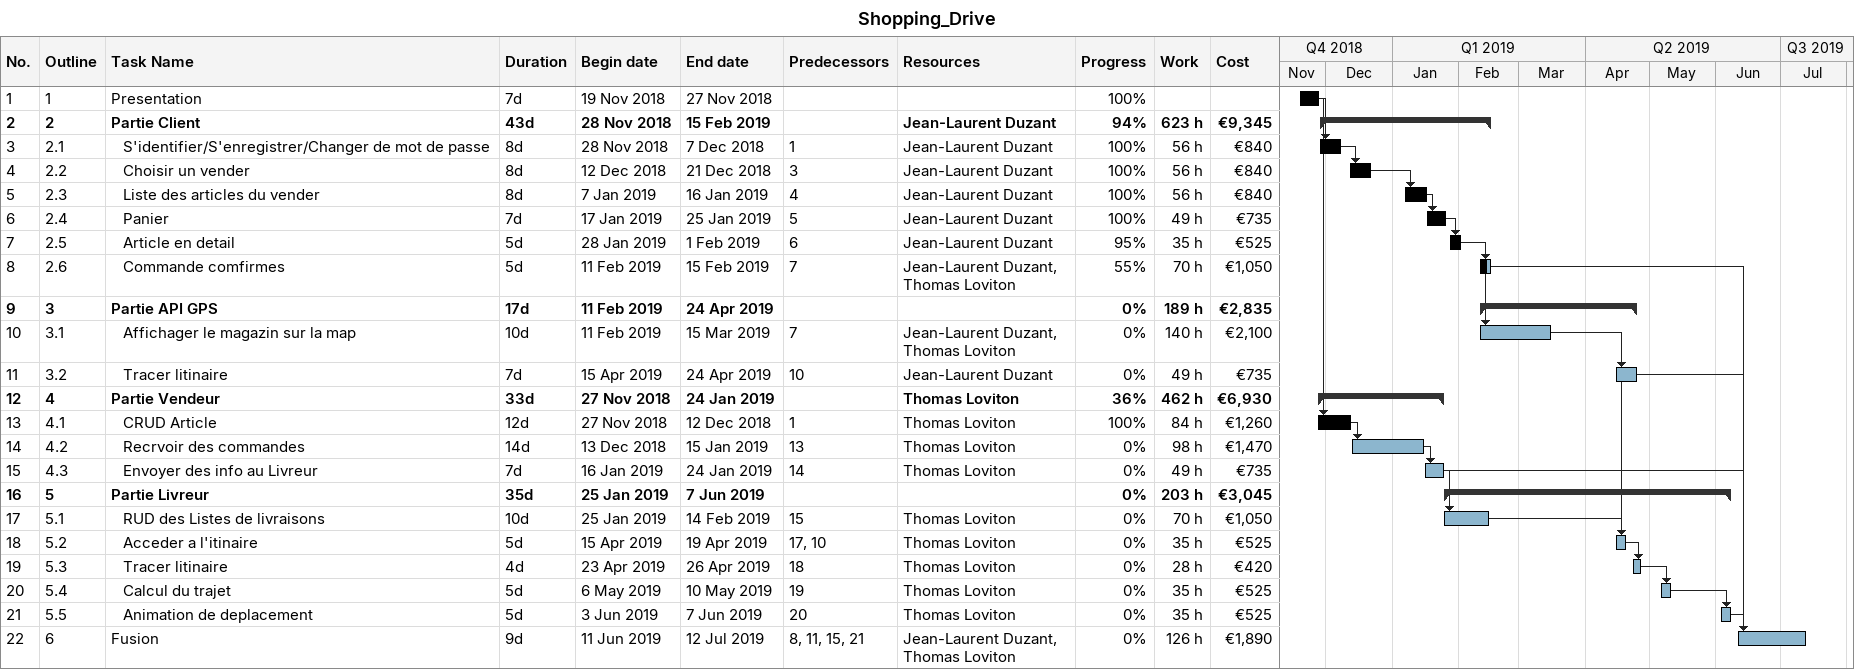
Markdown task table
Shopping_Drive

| ID | WBS | Task | Duration | Start | Finish | Predecessors | Resources | % complete | Work (h) | Cost (€) |
|---|---|---|---|---|---|---|---|---|---|---|
| 1 | 1 | Presentation | 7d | 2018-11-19 | 2018-11-27 |  |  | 100 |  |  |
| 2 | 2 | **Partie Client** | 43d | 2018-11-28 | 2019-02-15 |  | Jean-Laurent Duzant | 94 | 623 | 9345 |
| 3 | 2.1 | S'identifier/S'enregistrer/Changer de mot de passe | 8d | 2018-11-28 | 2018-12-07 | 1 | Jean-Laurent Duzant | 100 | 56 | 840 |
| 4 | 2.2 | Choisir un vender | 8d | 2018-12-12 | 2018-12-21 | 3 | Jean-Laurent Duzant | 100 | 56 | 840 |
| 5 | 2.3 | Liste des articles du vender | 8d | 2019-01-07 | 2019-01-16 | 4 | Jean-Laurent Duzant | 100 | 56 | 840 |
| 6 | 2.4 | Panier | 7d | 2019-01-17 | 2019-01-25 | 5 | Jean-Laurent Duzant | 100 | 49 | 735 |
| 7 | 2.5 | Article en detail | 5d | 2019-01-28 | 2019-02-01 | 6 | Jean-Laurent Duzant | 95 | 35 | 525 |
| 8 | 2.6 | Commande comfirmes | 5d | 2019-02-11 | 2019-02-15 | 7 | Jean-Laurent Duzant, Thomas Loviton | 55 | 70 | 1050 |
| 9 | 3 | **Partie API GPS** | 17d | 2019-02-11 | 2019-04-24 |  |  | 0 | 189 | 2835 |
| 10 | 3.1 | Affichager le magazin sur la map | 10d | 2019-02-11 | 2019-03-15 | 7 | Jean-Laurent Duzant, Thomas Loviton | 0 | 140 | 2100 |
| 11 | 3.2 | Tracer litinaire | 7d | 2019-04-15 | 2019-04-24 | 10 | Jean-Laurent Duzant | 0 | 49 | 735 |
| 12 | 4 | **Partie Vendeur** | 33d | 2018-11-27 | 2019-01-24 |  | Thomas Loviton | 36 | 462 | 6930 |
| 13 | 4.1 | CRUD Article | 12d | 2018-11-27 | 2018-12-12 | 1 | Thomas Loviton | 100 | 84 | 1260 |
| 14 | 4.2 | Recrvoir des commandes | 14d | 2018-12-13 | 2019-01-15 | 13 | Thomas Loviton | 0 | 98 | 1470 |
| 15 | 4.3 | Envoyer des info au Livreur | 7d | 2019-01-16 | 2019-01-24 | 14 | Thomas Loviton | 0 | 49 | 735 |
| 16 | 5 | **Partie Livreur** | 35d | 2019-01-25 | 2019-06-07 |  |  | 0 | 203 | 3045 |
| 17 | 5.1 | RUD des Listes de livraisons | 10d | 2019-01-25 | 2019-02-14 | 15 | Thomas Loviton | 0 | 70 | 1050 |
| 18 | 5.2 | Acceder a l'itinaire | 5d | 2019-04-15 | 2019-04-19 | 17, 10 | Thomas Loviton | 0 | 35 | 525 |
| 19 | 5.3 | Tracer litinaire | 4d | 2019-04-23 | 2019-04-26 | 18 | Thomas Loviton | 0 | 28 | 420 |
| 20 | 5.4 | Calcul du trajet | 5d | 2019-05-06 | 2019-05-10 | 19 | Thomas Loviton | 0 | 35 | 525 |
| 21 | 5.5 | Animation de deplacement | 5d | 2019-06-03 | 2019-06-07 | 20 | Thomas Loviton | 0 | 35 | 525 |
| 22 | 6 | Fusion | 9d | 2019-06-11 | 2019-07-12 | 8, 11, 15, 21 | Jean-Laurent Duzant, Thomas Loviton | 0 | 126 | 1890 |
